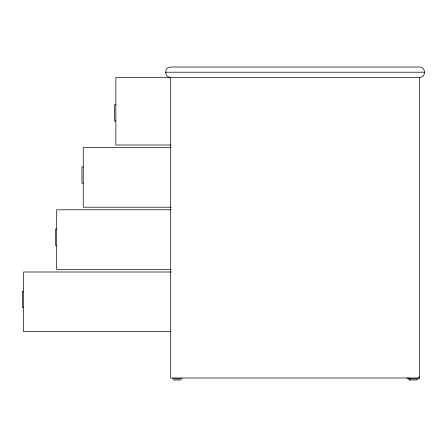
<?xml version="1.0" encoding="UTF-8"?>
<svg xmlns="http://www.w3.org/2000/svg" width="447" height="447" viewBox="0 0 447 447"><rect width="100%" height="100%" fill="white"/><g stroke="black" fill="none" stroke-linecap="round" stroke-linejoin="round"><path stroke-width="0.67" d="M419.465 77.387L419.465 377.983L170.704 377.983L170.704 77.387C164.043 77.644 164.043 66.771 170.704 67.022L419.465 67.022C426.125 66.771 426.125 77.644 419.465 77.387L115.862 77.387L115.862 145.018L170.938 145.018M165.519 72.207L424.65 72.207M115.862 104.777L114.566 104.777L114.566 120.964L115.862 120.964M171.084 147.611L83.248 147.611L83.248 207.212L171.084 207.212M83.248 166.971L81.952 166.971L81.952 183.158L83.248 183.158M171.017 209.799L56.685 209.799L56.685 269.401L171.017 269.401M56.685 229.16L55.389 229.16L55.389 245.347L56.685 245.347M171.229 271.994L23.646 271.994L23.646 331.596L170.737 331.596M23.646 291.355L22.35 291.355L22.35 307.542L23.646 307.542M418.951 376.977L419.42 376.977M407.016 378.151L409.346 378.151M418.113 378.151L419.42 378.151M172.179 378.838L182.186 378.838M407.988 378.838L408.329 378.838M408.932 378.838L417.99 378.838M409.508 379.319L410.005 379.319M408.826 379.71L410.111 379.71M417.023 379.71L417.615 379.71M173.497 379.978L180.862 379.978M409.307 379.978L416.671 379.978"/></g></svg>
